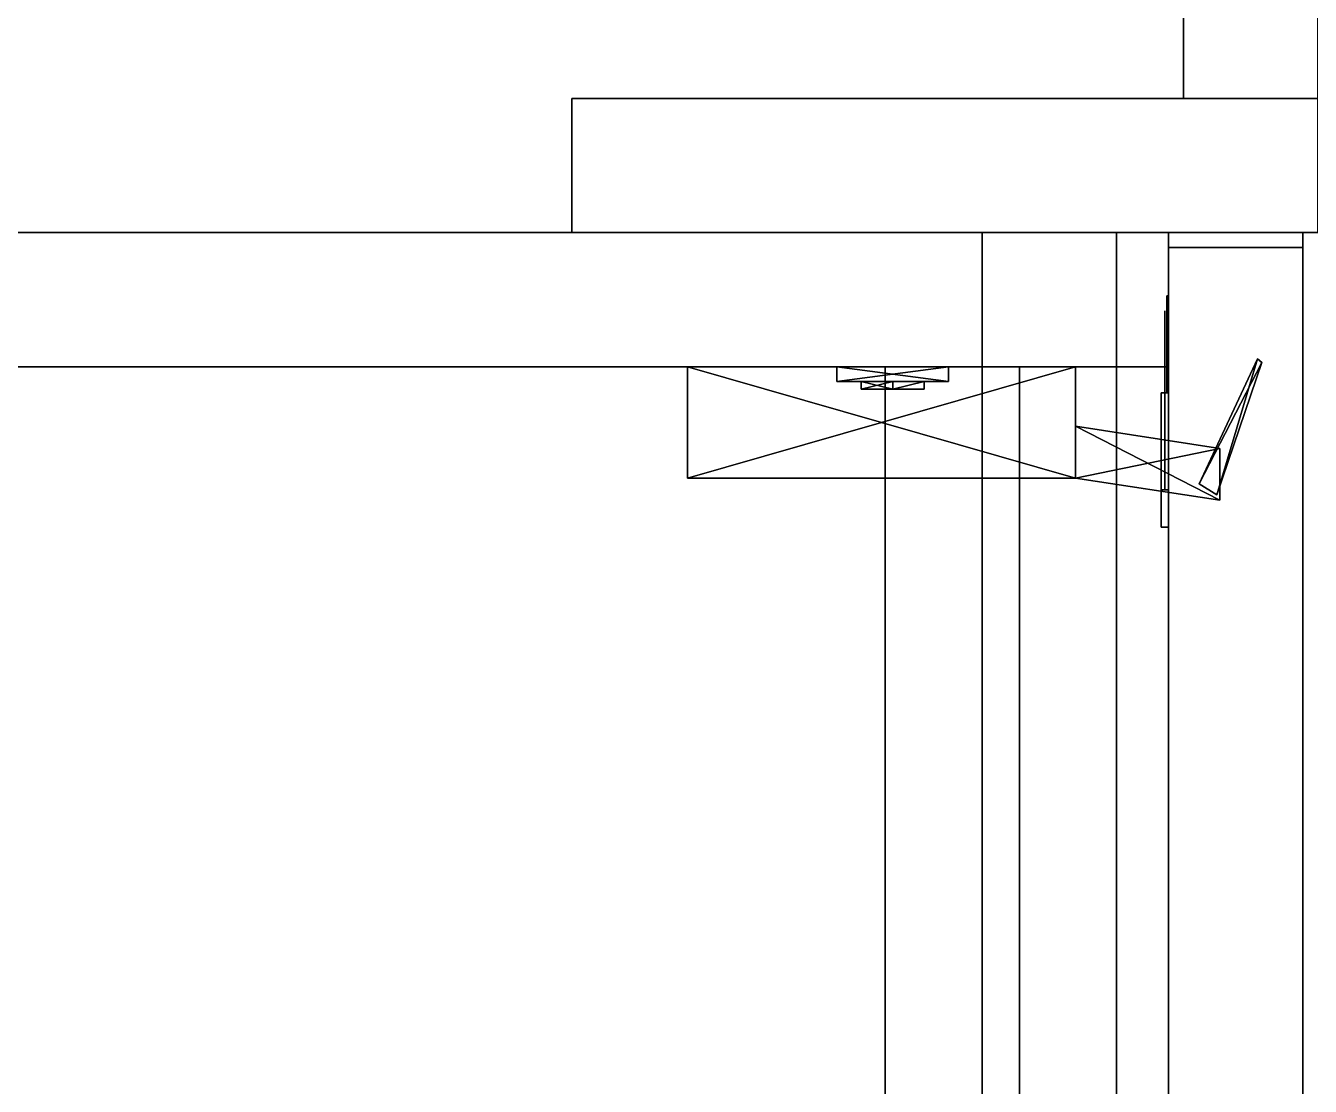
# Model space of a CAD drawing. Extents: x -100 to 4856, y -100 to 4830.
# Drawn here: x 416.8 to 589, y 4545.5 to 4687.8 of the extents above; entities that cross this region are included whole.
import ezdxf

# ---------------------------------------------------------------- set-up
doc = ezdxf.new("R2010")
doc.units = 0
for name, color, linetype in [('LAYER0', 7, 'CONTINUOUS'), ('LAYER10', 28, 'CONTINUOUS'), ('LAYER11', 253, 'CONTINUOUS'), ('LAYER12', 28, 'CONTINUOUS'), ('LAYER13', 253, 'CONTINUOUS'), ('LAYER14', 28, 'CONTINUOUS'), ('LAYER15', 253, 'CONTINUOUS'), ('LAYER16', 9, 'CONTINUOUS'), ('LAYER17', 28, 'CONTINUOUS'), ('LAYER18', 253, 'CONTINUOUS'), ('LAYER2', 9, 'CONTINUOUS'), ('LAYER3', 9, 'CONTINUOUS'), ('LAYER5', 7, 'CONTINUOUS'), ('LAYER6', 7, 'CONTINUOUS'), ('LAYER639', 9, 'CONTINUOUS'), ('LAYER7', 7, 'CONTINUOUS'), ('LAYER829', 9, 'CONTINUOUS'), ('LAYER9', 7, 'CONTINUOUS')]:
    doc.layers.add(name, color=color, linetype=linetype)

msp = doc.modelspace()

# ---------------------------------------------------------------- linework, layer by layer
at = {"layer": 'LAYER0', "invisible_edges": 1}
for points in [[(4856, 4830, -5), (-100, -100, -5), (-100, 4830, -5), (4856, 4830, -5)], [(-100, -100, -5), (4856, 4830, -5), (4856, -100, -5), (-100, -100, -5)], [(4856, -100), (-100, 4830), (-100, -100), (4856, -100)], [(-100, 4830), (4856, -100), (4856, 4830), (-100, 4830)]]:
    msp.add_3dface(points, dxfattribs=at)
at = {"layer": 'LAYER10'}
for points, invisible_edges in [([(569.75, 4650.51, 966.0251), (569.75, 4651.5, 971), (569.75, 4649.5, 971), (569.75, 4649.5, 965.5)], 10), ([(569.75, 4651.5, 971), (569.75, 4650.51, 975.9749), (569.75, 4649.5, 976.5), (569.75, 4649.5, 971)], 10), ([(569.5, 4649.5, 976.5), (569.5, 4649.5, 965.5), (569.5, 4642.5, 965.5), (569.5, 4642.709, 976.3167)], 4), ([(569.75, 4647.692, 961.8076), (569.75, 4650.51, 966.0251), (569.75, 4649.5, 965.5), (569.75, 4646, 965.5)], 10), ([(569.75, 4650.51, 975.9749), (569.75, 4647.692, 980.1924), (569.75, 4646, 976.5), (569.75, 4649.5, 976.5)], 10), ([(569.75, 4643.475, 958.9896), (569.75, 4647.692, 961.8076), (569.75, 4646, 965.5), (569.75, 4642.5, 965.5)], 10), ([(569.75, 4647.692, 980.1924), (569.75, 4643.475, 983.0104), (569.75, 4642.5, 976.5), (569.75, 4646, 976.5)], 10), ([(569.5, 4642.709, 976.3167), (569.5, 4642.5, 965.5), (569.5, 4638.5, 962), (569.5, 4638.5, 980)], 5), ([(569.75, 4638.5, 958), (569.75, 4643.475, 958.9896), (569.75, 4642.5, 965.5), (569.75, 4638.5, 962)], 2), ([(569.75, 4643.475, 983.0104), (569.75, 4638.5, 984), (569.75, 4638.5, 980), (569.75, 4642.5, 976.5)], 8), ([(569, 4620.5, 950), (569, 4625.5, 962), (569, 4638.5, 962), (569, 4638.5, 950)], 1), ([(569, 4620.5, 992), (569, 4625.5, 980), (569, 4638.5, 980), (569, 4638.5, 992)], 1), ([(569.5, 4638.5, 980), (569.5, 4638.5, 962), (569.5, 4625.5, 962), (569.5, 4625.5, 980)], 1), ([(569, 4620.5, 992), (569, 4620.5, 950), (569, 4625.5, 962), (569, 4625.5, 980)], 10)]:
    msp.add_3dface(points, dxfattribs=dict(at, invisible_edges=invisible_edges))
for points in [[(569, 4620.5, 950), (569, 4638.5, 950), (569, 4638.5, 950), (569, 4620.5, 950)], [(569, 4620.5, 992), (569, 4638.5, 992), (569, 4638.5, 992), (569, 4620.5, 992)], [(569, 4625.5, 962), (570, 4625.5, 962), (570, 4638.5, 962), (569, 4638.5, 962)], [(569, 4638.5, 962), (570, 4638.5, 962), (570, 4638.5, 950), (569, 4638.5, 950)], [(569, 4638.5, 950), (570, 4638.5, 950), (570, 4620.5, 950), (569, 4620.5, 950)], [(569, 4625.5, 980), (570, 4625.5, 980), (570, 4638.5, 980), (569, 4638.5, 980)], [(569, 4638.5, 980), (570, 4638.5, 980), (570, 4638.5, 992), (569, 4638.5, 992)], [(569, 4638.5, 992), (570, 4638.5, 992), (570, 4620.5, 992), (569, 4620.5, 992)], [(570, 4638.5, 962), (570, 4638.5, 950), (570, 4638.5, 962)], [(570, 4638.5, 980), (570, 4638.5, 992), (570, 4638.5, 980)], [(570, 4620.5, 950), (570, 4638.5, 950), (570, 4638.5, 992), (570, 4620.5, 992)], [(569, 4625.5, 962), (570, 4625.5, 962), (570, 4625.5, 980), (569, 4625.5, 980)], [(570, 4625.5, 962), (570, 4625.5, 980), (570, 4625.5, 962)], [(569, 4620.5, 992), (570, 4620.5, 992), (569, 4620.5, 992)], [(570, 4620.5, 950), (570, 4620.5, 992), (569, 4620.5, 992), (569, 4620.5, 950)]]:
    msp.add_3dface(points, dxfattribs=at)
at = {"layer": 'LAYER11'}
for points in [[(581.9226, 4643.082, 965.3477), (582.5, 4642.591, 965.3477), (574.0754, 4626.308, 965.3477), (581.9226, 4643.082, 965.3477)], [(574.0754, 4626.308, 976.652), (576.4556, 4624.818, 976.652), (581.9226, 4643.082, 976.652), (574.0754, 4626.308, 976.652)], [(574.0754, 4626.308, 965.3477), (582.5, 4642.591, 965.3477), (576.4556, 4624.818, 965.3477), (574.0754, 4626.308, 965.3477)], [(581.9226, 4643.082, 976.652), (576.4556, 4624.818, 976.652), (582.5, 4642.591, 976.652), (581.9226, 4643.082, 976.652)], [(582.5, 4642.591, 965.3477), (582.5, 4642.591, 976.652), (576.4556, 4624.818, 965.3477), (582.5, 4642.591, 965.3477)], [(576.4556, 4624.818, 965.3477), (582.5, 4642.591, 976.652), (576.4556, 4624.818, 976.652), (576.4556, 4624.818, 965.3477)], [(557.5, 4642, 964.2174), (557.5, 4627.079, 964.2174), (505.5, 4642, 964.2174), (557.5, 4642, 964.2174)], [(505.5, 4642, 964.2174), (557.5, 4627.079, 964.2174), (505.5, 4627.079, 964.2174), (505.5, 4642, 964.2174)], [(505.5, 4642, 964.2174), (505.5, 4627.079, 964.2174), (505.5, 4642, 977.7826), (505.5, 4642, 964.2174)], [(505.5, 4642, 977.7826), (505.5, 4627.079, 964.2174), (505.5, 4627.079, 977.7826), (505.5, 4642, 977.7826)], [(505.5, 4642, 977.7826), (505.5, 4627.079, 977.7826), (557.5, 4642, 977.7826), (505.5, 4642, 977.7826)], [(557.5, 4642, 977.7826), (505.5, 4627.079, 977.7826), (557.5, 4627.079, 977.7826), (557.5, 4642, 977.7826)], [(540.5, 4640.01, 997), (540.5, 4642, 997), (525.5, 4642, 997), (540.5, 4640.01, 997)], [(540.5, 4640.01, 997), (525.5, 4642, 997), (525.5, 4640.01, 997), (540.5, 4640.01, 997)], [(525.5, 4640.01, 997), (525.5, 4642, 997), (525.5, 4642, 945), (525.5, 4640.01, 997)], [(525.5, 4640.01, 997), (525.5, 4642, 945), (525.5, 4640.01, 945), (525.5, 4640.01, 997)], [(525.5, 4640.01, 945), (525.5, 4642, 945), (540.5, 4642, 945), (525.5, 4640.01, 945)], [(525.5, 4640.01, 945), (540.5, 4642, 945), (540.5, 4640.01, 945), (525.5, 4640.01, 945)], [(540.5, 4642, 945), (540.5, 4642, 997), (540.5, 4640.01, 997), (540.5, 4642, 945)], [(540.5, 4642, 945), (540.5, 4640.01, 997), (540.5, 4640.01, 945), (540.5, 4642, 945)], [(540.5, 4640.01, 945), (540.5, 4640.01, 997), (525.5, 4640.01, 997), (540.5, 4640.01, 945)], [(540.5, 4640.01, 945), (525.5, 4640.01, 997), (525.5, 4640.01, 945), (540.5, 4640.01, 945)], [(533, 4639.016, 984.291), (528.7574, 4639.016, 989.087), (533, 4640.01, 984.291), (533, 4639.016, 984.291)], [(533, 4640.01, 984.291), (528.7574, 4639.016, 989.087), (528.7574, 4640.01, 989.087), (533, 4640.01, 984.291)], [(528.7574, 4639.016, 989.087), (533, 4639.016, 993.883), (528.7574, 4640.01, 989.087), (528.7574, 4639.016, 989.087)], [(528.7574, 4640.01, 989.087), (533, 4639.016, 993.883), (533, 4640.01, 993.883), (528.7574, 4640.01, 989.087)], [(533, 4640.01, 993.883), (528.7574, 4640.01, 989.087), (533, 4640.01, 984.291), (533, 4640.01, 993.883)], [(533, 4639.016, 948.117), (528.7574, 4639.016, 952.913), (533, 4640.01, 948.117), (533, 4639.016, 948.117)], [(533, 4640.01, 948.117), (528.7574, 4639.016, 952.913), (528.7574, 4640.01, 952.913), (533, 4640.01, 948.117)], [(528.7574, 4639.016, 952.913), (533, 4639.016, 957.709), (528.7574, 4640.01, 952.913), (528.7574, 4639.016, 952.913)], [(528.7574, 4640.01, 952.913), (533, 4639.016, 957.709), (533, 4640.01, 957.709), (528.7574, 4640.01, 952.913)], [(533, 4640.01, 957.709), (528.7574, 4640.01, 952.913), (533, 4640.01, 948.117), (533, 4640.01, 957.709)], [(533, 4639.016, 993.883), (528.7574, 4639.016, 989.087), (537.2426, 4639.016, 989.087), (533, 4639.016, 993.883)], [(537.2426, 4639.016, 989.087), (528.7574, 4639.016, 989.087), (533, 4639.016, 984.291), (537.2426, 4639.016, 989.087)], [(533, 4639.016, 957.709), (528.7574, 4639.016, 952.913), (537.2426, 4639.016, 952.913), (533, 4639.016, 957.709)], [(537.2426, 4639.016, 952.913), (528.7574, 4639.016, 952.913), (533, 4639.016, 948.117), (537.2426, 4639.016, 952.913)], [(537.2426, 4639.016, 989.087), (533, 4639.016, 984.291), (537.2426, 4640.01, 989.087), (537.2426, 4639.016, 989.087)], [(537.2426, 4640.01, 989.087), (533, 4639.016, 984.291), (533, 4640.01, 984.291), (537.2426, 4640.01, 989.087)], [(533, 4640.01, 993.883), (533, 4640.01, 984.291), (537.2426, 4640.01, 989.087), (533, 4640.01, 993.883)], [(533, 4640.01, 993.883), (533, 4639.016, 993.883), (537.2426, 4640.01, 989.087), (533, 4640.01, 993.883)], [(537.2426, 4640.01, 989.087), (533, 4639.016, 993.883), (537.2426, 4639.016, 989.087), (537.2426, 4640.01, 989.087)], [(537.2426, 4639.016, 952.913), (533, 4639.016, 948.117), (537.2426, 4640.01, 952.913), (537.2426, 4639.016, 952.913)], [(537.2426, 4640.01, 952.913), (533, 4639.016, 948.117), (533, 4640.01, 948.117), (537.2426, 4640.01, 952.913)], [(533, 4640.01, 957.709), (533, 4640.01, 948.117), (537.2426, 4640.01, 952.913), (533, 4640.01, 957.709)], [(533, 4640.01, 957.709), (533, 4639.016, 957.709), (537.2426, 4640.01, 952.913), (533, 4640.01, 957.709)], [(537.2426, 4640.01, 952.913), (533, 4639.016, 957.709), (537.2426, 4639.016, 952.913), (537.2426, 4640.01, 952.913)], [(576.8654, 4631.058, 964.2174), (576.8654, 4624.094, 964.2174), (557.5, 4634.042, 964.2174), (576.8654, 4631.058, 964.2174)], [(557.5, 4634.042, 964.2174), (576.8654, 4624.094, 964.2174), (557.5, 4627.079, 964.2174), (557.5, 4634.042, 964.2174)], [(557.5, 4634.042, 977.7826), (557.5, 4627.079, 977.7826), (576.8654, 4631.058, 977.7826), (557.5, 4634.042, 977.7826)], [(576.8654, 4631.058, 977.7826), (557.5, 4627.079, 977.7826), (576.8654, 4624.094, 977.7826), (576.8654, 4631.058, 977.7826)], [(557.5, 4627.079, 964.2174), (557.5, 4627.079, 977.7826), (505.5, 4627.079, 964.2174), (557.5, 4627.079, 964.2174)], [(505.5, 4627.079, 964.2174), (557.5, 4627.079, 977.7826), (505.5, 4627.079, 977.7826), (505.5, 4627.079, 964.2174)], [(576.8654, 4624.094, 964.2174), (576.8654, 4624.094, 977.7826), (557.5, 4627.079, 964.2174), (576.8654, 4624.094, 964.2174)], [(557.5, 4627.079, 964.2174), (576.8654, 4624.094, 977.7826), (557.5, 4627.079, 977.7826), (557.5, 4627.079, 964.2174)]]:
    msp.add_3dface(points, dxfattribs=at)
at = {"layer": 'LAYER12'}
for points, invisible_edges in [([(569.75, 4650.51, 1454.692), (569.75, 4651.5, 1459.667), (569.75, 4649.5, 1459.667), (569.75, 4649.5, 1454.167)], 10), ([(569.75, 4651.5, 1459.667), (569.75, 4650.51, 1464.642), (569.75, 4649.5, 1465.167), (569.75, 4649.5, 1459.667)], 10), ([(569.5, 4649.5, 1465.167), (569.5, 4649.5, 1454.167), (569.5, 4642.5, 1454.167), (569.5, 4642.709, 1464.984)], 4), ([(569.75, 4647.692, 1450.475), (569.75, 4650.51, 1454.692), (569.75, 4649.5, 1454.167), (569.75, 4646, 1454.167)], 10), ([(569.75, 4650.51, 1464.642), (569.75, 4647.692, 1468.859), (569.75, 4646, 1465.167), (569.75, 4649.5, 1465.167)], 10), ([(569.75, 4643.475, 1447.657), (569.75, 4647.692, 1450.475), (569.75, 4646, 1454.167), (569.75, 4642.5, 1454.167)], 10), ([(569.75, 4647.692, 1468.859), (569.75, 4643.475, 1471.677), (569.75, 4642.5, 1465.167), (569.75, 4646, 1465.167)], 10), ([(569.5, 4642.709, 1464.984), (569.5, 4642.5, 1454.167), (569.5, 4638.5, 1450.667), (569.5, 4638.5, 1468.667)], 5), ([(569.75, 4638.5, 1446.667), (569.75, 4643.475, 1447.657), (569.75, 4642.5, 1454.167), (569.75, 4638.5, 1450.667)], 2), ([(569.75, 4643.475, 1471.677), (569.75, 4638.5, 1472.667), (569.75, 4638.5, 1468.667), (569.75, 4642.5, 1465.167)], 8), ([(569, 4620.5, 1438.667), (569, 4625.5, 1450.667), (569, 4638.5, 1450.667), (569, 4638.5, 1438.667)], 1), ([(569, 4620.5, 1480.667), (569, 4625.5, 1468.667), (569, 4638.5, 1468.667), (569, 4638.5, 1480.667)], 1), ([(569.5, 4638.5, 1468.667), (569.5, 4638.5, 1450.667), (569.5, 4625.5, 1450.667), (569.5, 4625.5, 1468.667)], 1), ([(569, 4620.5, 1480.667), (569, 4620.5, 1438.667), (569, 4625.5, 1450.667), (569, 4625.5, 1468.667)], 10)]:
    msp.add_3dface(points, dxfattribs=dict(at, invisible_edges=invisible_edges))
for points in [[(569, 4620.5, 1438.667), (569, 4638.5, 1438.667), (569, 4638.5, 1438.667), (569, 4620.5, 1438.667)], [(569, 4620.5, 1480.667), (569, 4638.5, 1480.667), (569, 4638.5, 1480.667), (569, 4620.5, 1480.667)], [(569, 4625.5, 1450.667), (570, 4625.5, 1450.667), (570, 4638.5, 1450.667), (569, 4638.5, 1450.667)], [(569, 4638.5, 1450.667), (570, 4638.5, 1450.667), (570, 4638.5, 1438.667), (569, 4638.5, 1438.667)], [(569, 4638.5, 1438.667), (570, 4638.5, 1438.667), (570, 4620.5, 1438.667), (569, 4620.5, 1438.667)], [(569, 4625.5, 1468.667), (570, 4625.5, 1468.667), (570, 4638.5, 1468.667), (569, 4638.5, 1468.667)], [(569, 4638.5, 1468.667), (570, 4638.5, 1468.667), (570, 4638.5, 1480.667), (569, 4638.5, 1480.667)], [(569, 4638.5, 1480.667), (570, 4638.5, 1480.667), (570, 4620.5, 1480.667), (569, 4620.5, 1480.667)], [(570, 4638.5, 1450.667), (570, 4638.5, 1438.667), (570, 4638.5, 1450.667)], [(570, 4638.5, 1468.667), (570, 4638.5, 1480.667), (570, 4638.5, 1468.667)], [(570, 4620.5, 1438.667), (570, 4638.5, 1438.667), (570, 4638.5, 1480.667), (570, 4620.5, 1480.667)], [(569, 4625.5, 1450.667), (570, 4625.5, 1450.667), (570, 4625.5, 1468.667), (569, 4625.5, 1468.667)], [(570, 4625.5, 1450.667), (570, 4625.5, 1468.667), (570, 4625.5, 1450.667)], [(569, 4620.5, 1480.667), (570, 4620.5, 1480.667), (569, 4620.5, 1480.667)], [(570, 4620.5, 1438.667), (570, 4620.5, 1480.667), (569, 4620.5, 1480.667), (569, 4620.5, 1438.667)]]:
    msp.add_3dface(points, dxfattribs=at)
at = {"layer": 'LAYER13'}
for points in [[(581.9226, 4643.082, 1454.015), (582.5, 4642.591, 1454.015), (574.0754, 4626.308, 1454.015), (581.9226, 4643.082, 1454.015)], [(574.0754, 4626.308, 1465.319), (576.4556, 4624.818, 1465.319), (581.9226, 4643.082, 1465.319), (574.0754, 4626.308, 1465.319)], [(574.0754, 4626.308, 1454.015), (582.5, 4642.591, 1454.015), (576.4556, 4624.818, 1454.015), (574.0754, 4626.308, 1454.015)], [(581.9226, 4643.082, 1465.319), (576.4556, 4624.818, 1465.319), (582.5, 4642.591, 1465.319), (581.9226, 4643.082, 1465.319)], [(582.5, 4642.591, 1454.015), (582.5, 4642.591, 1465.319), (576.4556, 4624.818, 1454.015), (582.5, 4642.591, 1454.015)], [(576.4556, 4624.818, 1454.015), (582.5, 4642.591, 1465.319), (576.4556, 4624.818, 1465.319), (576.4556, 4624.818, 1454.015)], [(557.5, 4642, 1452.884), (557.5, 4627.079, 1452.884), (505.5, 4642, 1452.884), (557.5, 4642, 1452.884)], [(505.5, 4642, 1452.884), (557.5, 4627.079, 1452.884), (505.5, 4627.079, 1452.884), (505.5, 4642, 1452.884)], [(505.5, 4642, 1452.884), (505.5, 4627.079, 1452.884), (505.5, 4642, 1466.45), (505.5, 4642, 1452.884)], [(505.5, 4642, 1466.45), (505.5, 4627.079, 1452.884), (505.5, 4627.079, 1466.45), (505.5, 4642, 1466.45)], [(505.5, 4642, 1466.45), (505.5, 4627.079, 1466.45), (557.5, 4642, 1466.45), (505.5, 4642, 1466.45)], [(557.5, 4642, 1466.45), (505.5, 4627.079, 1466.45), (557.5, 4627.079, 1466.45), (557.5, 4642, 1466.45)], [(540.5, 4640.01, 1485.667), (540.5, 4642, 1485.667), (525.5, 4642, 1485.667), (540.5, 4640.01, 1485.667)], [(540.5, 4640.01, 1485.667), (525.5, 4642, 1485.667), (525.5, 4640.01, 1485.667), (540.5, 4640.01, 1485.667)], [(525.5, 4640.01, 1485.667), (525.5, 4642, 1485.667), (525.5, 4642, 1433.667), (525.5, 4640.01, 1485.667)], [(525.5, 4640.01, 1485.667), (525.5, 4642, 1433.667), (525.5, 4640.01, 1433.667), (525.5, 4640.01, 1485.667)], [(525.5, 4640.01, 1433.667), (525.5, 4642, 1433.667), (540.5, 4642, 1433.667), (525.5, 4640.01, 1433.667)], [(525.5, 4640.01, 1433.667), (540.5, 4642, 1433.667), (540.5, 4640.01, 1433.667), (525.5, 4640.01, 1433.667)], [(540.5, 4642, 1433.667), (540.5, 4642, 1485.667), (540.5, 4640.01, 1485.667), (540.5, 4642, 1433.667)], [(540.5, 4642, 1433.667), (540.5, 4640.01, 1485.667), (540.5, 4640.01, 1433.667), (540.5, 4642, 1433.667)], [(540.5, 4640.01, 1433.667), (540.5, 4640.01, 1485.667), (525.5, 4640.01, 1485.667), (540.5, 4640.01, 1433.667)], [(540.5, 4640.01, 1433.667), (525.5, 4640.01, 1485.667), (525.5, 4640.01, 1433.667), (540.5, 4640.01, 1433.667)], [(533, 4639.016, 1472.958), (528.7574, 4639.016, 1477.754), (533, 4640.01, 1472.958), (533, 4639.016, 1472.958)], [(533, 4640.01, 1472.958), (528.7574, 4639.016, 1477.754), (528.7574, 4640.01, 1477.754), (533, 4640.01, 1472.958)], [(528.7574, 4639.016, 1477.754), (533, 4639.016, 1482.55), (528.7574, 4640.01, 1477.754), (528.7574, 4639.016, 1477.754)], [(528.7574, 4640.01, 1477.754), (533, 4639.016, 1482.55), (533, 4640.01, 1482.55), (528.7574, 4640.01, 1477.754)], [(533, 4640.01, 1482.55), (528.7574, 4640.01, 1477.754), (533, 4640.01, 1472.958), (533, 4640.01, 1482.55)], [(533, 4639.016, 1436.784), (528.7574, 4639.016, 1441.58), (533, 4640.01, 1436.784), (533, 4639.016, 1436.784)], [(533, 4640.01, 1436.784), (528.7574, 4639.016, 1441.58), (528.7574, 4640.01, 1441.58), (533, 4640.01, 1436.784)], [(528.7574, 4639.016, 1441.58), (533, 4639.016, 1446.376), (528.7574, 4640.01, 1441.58), (528.7574, 4639.016, 1441.58)], [(528.7574, 4640.01, 1441.58), (533, 4639.016, 1446.376), (533, 4640.01, 1446.376), (528.7574, 4640.01, 1441.58)], [(533, 4640.01, 1446.376), (528.7574, 4640.01, 1441.58), (533, 4640.01, 1436.784), (533, 4640.01, 1446.376)], [(533, 4639.016, 1482.55), (528.7574, 4639.016, 1477.754), (537.2426, 4639.016, 1477.754), (533, 4639.016, 1482.55)], [(537.2426, 4639.016, 1477.754), (528.7574, 4639.016, 1477.754), (533, 4639.016, 1472.958), (537.2426, 4639.016, 1477.754)], [(533, 4639.016, 1446.376), (528.7574, 4639.016, 1441.58), (537.2426, 4639.016, 1441.58), (533, 4639.016, 1446.376)], [(537.2426, 4639.016, 1441.58), (528.7574, 4639.016, 1441.58), (533, 4639.016, 1436.784), (537.2426, 4639.016, 1441.58)], [(537.2426, 4639.016, 1477.754), (533, 4639.016, 1472.958), (537.2426, 4640.01, 1477.754), (537.2426, 4639.016, 1477.754)], [(537.2426, 4640.01, 1477.754), (533, 4639.016, 1472.958), (533, 4640.01, 1472.958), (537.2426, 4640.01, 1477.754)], [(533, 4640.01, 1482.55), (533, 4640.01, 1472.958), (537.2426, 4640.01, 1477.754), (533, 4640.01, 1482.55)], [(533, 4640.01, 1482.55), (533, 4639.016, 1482.55), (537.2426, 4640.01, 1477.754), (533, 4640.01, 1482.55)], [(537.2426, 4640.01, 1477.754), (533, 4639.016, 1482.55), (537.2426, 4639.016, 1477.754), (537.2426, 4640.01, 1477.754)], [(537.2426, 4639.016, 1441.58), (533, 4639.016, 1436.784), (537.2426, 4640.01, 1441.58), (537.2426, 4639.016, 1441.58)], [(537.2426, 4640.01, 1441.58), (533, 4639.016, 1436.784), (533, 4640.01, 1436.784), (537.2426, 4640.01, 1441.58)], [(533, 4640.01, 1446.376), (533, 4640.01, 1436.784), (537.2426, 4640.01, 1441.58), (533, 4640.01, 1446.376)], [(533, 4640.01, 1446.376), (533, 4639.016, 1446.376), (537.2426, 4640.01, 1441.58), (533, 4640.01, 1446.376)], [(537.2426, 4640.01, 1441.58), (533, 4639.016, 1446.376), (537.2426, 4639.016, 1441.58), (537.2426, 4640.01, 1441.58)], [(576.8654, 4631.058, 1452.884), (576.8654, 4624.094, 1452.884), (557.5, 4634.042, 1452.884), (576.8654, 4631.058, 1452.884)], [(557.5, 4634.042, 1452.884), (576.8654, 4624.094, 1452.884), (557.5, 4627.079, 1452.884), (557.5, 4634.042, 1452.884)], [(557.5, 4634.042, 1466.45), (557.5, 4627.079, 1466.45), (576.8654, 4631.058, 1466.45), (557.5, 4634.042, 1466.45)], [(576.8654, 4631.058, 1466.45), (557.5, 4627.079, 1466.45), (576.8654, 4624.094, 1466.45), (576.8654, 4631.058, 1466.45)], [(557.5, 4627.079, 1452.884), (557.5, 4627.079, 1466.45), (505.5, 4627.079, 1452.884), (557.5, 4627.079, 1452.884)], [(505.5, 4627.079, 1452.884), (557.5, 4627.079, 1466.45), (505.5, 4627.079, 1466.45), (505.5, 4627.079, 1452.884)], [(576.8654, 4624.094, 1452.884), (576.8654, 4624.094, 1466.45), (557.5, 4627.079, 1452.884), (576.8654, 4624.094, 1452.884)], [(557.5, 4627.079, 1452.884), (576.8654, 4624.094, 1466.45), (557.5, 4627.079, 1466.45), (557.5, 4627.079, 1452.884)]]:
    msp.add_3dface(points, dxfattribs=at)
at = {"layer": 'LAYER14'}
for points, invisible_edges in [([(569.75, 4650.51, 1943.358), (569.75, 4651.5, 1948.333), (569.75, 4649.5, 1948.333), (569.75, 4649.5, 1942.833)], 10), ([(569.75, 4651.5, 1948.333), (569.75, 4650.51, 1953.308), (569.75, 4649.5, 1953.833), (569.75, 4649.5, 1948.333)], 10), ([(569.5, 4649.5, 1953.833), (569.5, 4649.5, 1942.833), (569.5, 4642.5, 1942.833), (569.5, 4642.709, 1953.65)], 4), ([(569.75, 4647.692, 1939.141), (569.75, 4650.51, 1943.358), (569.75, 4649.5, 1942.833), (569.75, 4646, 1942.833)], 10), ([(569.75, 4650.51, 1953.308), (569.75, 4647.692, 1957.525), (569.75, 4646, 1953.833), (569.75, 4649.5, 1953.833)], 10), ([(569.75, 4643.475, 1936.323), (569.75, 4647.692, 1939.141), (569.75, 4646, 1942.833), (569.75, 4642.5, 1942.833)], 10), ([(569.75, 4647.692, 1957.525), (569.75, 4643.475, 1960.343), (569.75, 4642.5, 1953.833), (569.75, 4646, 1953.833)], 10), ([(569.5, 4642.709, 1953.65), (569.5, 4642.5, 1942.833), (569.5, 4638.5, 1939.333), (569.5, 4638.5, 1957.333)], 5), ([(569.75, 4638.5, 1935.333), (569.75, 4643.475, 1936.323), (569.75, 4642.5, 1942.833), (569.75, 4638.5, 1939.333)], 2), ([(569.75, 4643.475, 1960.343), (569.75, 4638.5, 1961.333), (569.75, 4638.5, 1957.333), (569.75, 4642.5, 1953.833)], 8), ([(569, 4620.5, 1927.333), (569, 4625.5, 1939.333), (569, 4638.5, 1939.333), (569, 4638.5, 1927.333)], 1), ([(569, 4620.5, 1969.333), (569, 4625.5, 1957.333), (569, 4638.5, 1957.333), (569, 4638.5, 1969.333)], 1), ([(569.5, 4638.5, 1957.333), (569.5, 4638.5, 1939.333), (569.5, 4625.5, 1939.333), (569.5, 4625.5, 1957.333)], 1), ([(569, 4620.5, 1969.333), (569, 4620.5, 1927.333), (569, 4625.5, 1939.333), (569, 4625.5, 1957.333)], 10)]:
    msp.add_3dface(points, dxfattribs=dict(at, invisible_edges=invisible_edges))
for points in [[(569, 4620.5, 1927.333), (569, 4638.5, 1927.333), (569, 4638.5, 1927.333), (569, 4620.5, 1927.333)], [(569, 4620.5, 1969.333), (569, 4638.5, 1969.333), (569, 4638.5, 1969.333), (569, 4620.5, 1969.333)], [(569, 4625.5, 1939.333), (570, 4625.5, 1939.333), (570, 4638.5, 1939.333), (569, 4638.5, 1939.333)], [(569, 4638.5, 1939.333), (570, 4638.5, 1939.333), (570, 4638.5, 1927.333), (569, 4638.5, 1927.333)], [(569, 4638.5, 1927.333), (570, 4638.5, 1927.333), (570, 4620.5, 1927.333), (569, 4620.5, 1927.333)], [(569, 4625.5, 1957.333), (570, 4625.5, 1957.333), (570, 4638.5, 1957.333), (569, 4638.5, 1957.333)], [(569, 4638.5, 1957.333), (570, 4638.5, 1957.333), (570, 4638.5, 1969.333), (569, 4638.5, 1969.333)], [(569, 4638.5, 1969.333), (570, 4638.5, 1969.333), (570, 4620.5, 1969.333), (569, 4620.5, 1969.333)], [(570, 4638.5, 1939.333), (570, 4638.5, 1927.333), (570, 4638.5, 1939.333)], [(570, 4638.5, 1957.333), (570, 4638.5, 1969.333), (570, 4638.5, 1957.333)], [(570, 4620.5, 1927.333), (570, 4638.5, 1927.333), (570, 4638.5, 1969.333), (570, 4620.5, 1969.333)], [(569, 4625.5, 1939.333), (570, 4625.5, 1939.333), (570, 4625.5, 1957.333), (569, 4625.5, 1957.333)], [(570, 4625.5, 1939.333), (570, 4625.5, 1957.333), (570, 4625.5, 1939.333)], [(569, 4620.5, 1969.333), (570, 4620.5, 1969.333), (569, 4620.5, 1969.333)], [(570, 4620.5, 1927.333), (570, 4620.5, 1969.333), (569, 4620.5, 1969.333), (569, 4620.5, 1927.333)]]:
    msp.add_3dface(points, dxfattribs=at)
at = {"layer": 'LAYER15'}
for points in [[(581.9226, 4643.082, 1942.681), (582.5, 4642.591, 1942.681), (574.0754, 4626.308, 1942.681), (581.9226, 4643.082, 1942.681)], [(574.0754, 4626.308, 1953.985), (576.4556, 4624.818, 1953.985), (581.9226, 4643.082, 1953.985), (574.0754, 4626.308, 1953.985)], [(574.0754, 4626.308, 1942.681), (582.5, 4642.591, 1942.681), (576.4556, 4624.818, 1942.681), (574.0754, 4626.308, 1942.681)], [(581.9226, 4643.082, 1953.985), (576.4556, 4624.818, 1953.985), (582.5, 4642.591, 1953.985), (581.9226, 4643.082, 1953.985)], [(582.5, 4642.591, 1942.681), (582.5, 4642.591, 1953.985), (576.4556, 4624.818, 1942.681), (582.5, 4642.591, 1942.681)], [(576.4556, 4624.818, 1942.681), (582.5, 4642.591, 1953.985), (576.4556, 4624.818, 1953.985), (576.4556, 4624.818, 1942.681)], [(557.5, 4642, 1941.55), (557.5, 4627.079, 1941.55), (505.5, 4642, 1941.55), (557.5, 4642, 1941.55)], [(505.5, 4642, 1941.55), (557.5, 4627.079, 1941.55), (505.5, 4627.079, 1941.55), (505.5, 4642, 1941.55)], [(505.5, 4642, 1941.55), (505.5, 4627.079, 1941.55), (505.5, 4642, 1955.116), (505.5, 4642, 1941.55)], [(505.5, 4642, 1955.116), (505.5, 4627.079, 1941.55), (505.5, 4627.079, 1955.116), (505.5, 4642, 1955.116)], [(505.5, 4642, 1955.116), (505.5, 4627.079, 1955.116), (557.5, 4642, 1955.116), (505.5, 4642, 1955.116)], [(557.5, 4642, 1955.116), (505.5, 4627.079, 1955.116), (557.5, 4627.079, 1955.116), (557.5, 4642, 1955.116)], [(540.5, 4640.01, 1974.333), (540.5, 4642, 1974.333), (525.5, 4642, 1974.333), (540.5, 4640.01, 1974.333)], [(540.5, 4640.01, 1974.333), (525.5, 4642, 1974.333), (525.5, 4640.01, 1974.333), (540.5, 4640.01, 1974.333)], [(525.5, 4640.01, 1974.333), (525.5, 4642, 1974.333), (525.5, 4642, 1922.333), (525.5, 4640.01, 1974.333)], [(525.5, 4640.01, 1974.333), (525.5, 4642, 1922.333), (525.5, 4640.01, 1922.333), (525.5, 4640.01, 1974.333)], [(525.5, 4640.01, 1922.333), (525.5, 4642, 1922.333), (540.5, 4642, 1922.333), (525.5, 4640.01, 1922.333)], [(525.5, 4640.01, 1922.333), (540.5, 4642, 1922.333), (540.5, 4640.01, 1922.333), (525.5, 4640.01, 1922.333)], [(540.5, 4642, 1922.333), (540.5, 4642, 1974.333), (540.5, 4640.01, 1974.333), (540.5, 4642, 1922.333)], [(540.5, 4642, 1922.333), (540.5, 4640.01, 1974.333), (540.5, 4640.01, 1922.333), (540.5, 4642, 1922.333)], [(540.5, 4640.01, 1922.333), (540.5, 4640.01, 1974.333), (525.5, 4640.01, 1974.333), (540.5, 4640.01, 1922.333)], [(540.5, 4640.01, 1922.333), (525.5, 4640.01, 1974.333), (525.5, 4640.01, 1922.333), (540.5, 4640.01, 1922.333)], [(533, 4639.016, 1961.624), (528.7574, 4639.016, 1966.42), (533, 4640.01, 1961.624), (533, 4639.016, 1961.624)], [(533, 4640.01, 1961.624), (528.7574, 4639.016, 1966.42), (528.7574, 4640.01, 1966.42), (533, 4640.01, 1961.624)], [(528.7574, 4639.016, 1966.42), (533, 4639.016, 1971.216), (528.7574, 4640.01, 1966.42), (528.7574, 4639.016, 1966.42)], [(528.7574, 4640.01, 1966.42), (533, 4639.016, 1971.216), (533, 4640.01, 1971.216), (528.7574, 4640.01, 1966.42)], [(533, 4640.01, 1971.216), (528.7574, 4640.01, 1966.42), (533, 4640.01, 1961.624), (533, 4640.01, 1971.216)], [(533, 4639.016, 1925.45), (528.7574, 4639.016, 1930.246), (533, 4640.01, 1925.45), (533, 4639.016, 1925.45)], [(533, 4640.01, 1925.45), (528.7574, 4639.016, 1930.246), (528.7574, 4640.01, 1930.246), (533, 4640.01, 1925.45)], [(528.7574, 4639.016, 1930.246), (533, 4639.016, 1935.042), (528.7574, 4640.01, 1930.246), (528.7574, 4639.016, 1930.246)], [(528.7574, 4640.01, 1930.246), (533, 4639.016, 1935.042), (533, 4640.01, 1935.042), (528.7574, 4640.01, 1930.246)], [(533, 4640.01, 1935.042), (528.7574, 4640.01, 1930.246), (533, 4640.01, 1925.45), (533, 4640.01, 1935.042)], [(533, 4639.016, 1971.216), (528.7574, 4639.016, 1966.42), (537.2426, 4639.016, 1966.42), (533, 4639.016, 1971.216)], [(537.2426, 4639.016, 1966.42), (528.7574, 4639.016, 1966.42), (533, 4639.016, 1961.624), (537.2426, 4639.016, 1966.42)], [(533, 4639.016, 1935.042), (528.7574, 4639.016, 1930.246), (537.2426, 4639.016, 1930.246), (533, 4639.016, 1935.042)], [(537.2426, 4639.016, 1930.246), (528.7574, 4639.016, 1930.246), (533, 4639.016, 1925.45), (537.2426, 4639.016, 1930.246)], [(537.2426, 4639.016, 1966.42), (533, 4639.016, 1961.624), (537.2426, 4640.01, 1966.42), (537.2426, 4639.016, 1966.42)], [(537.2426, 4640.01, 1966.42), (533, 4639.016, 1961.624), (533, 4640.01, 1961.624), (537.2426, 4640.01, 1966.42)], [(533, 4640.01, 1971.216), (533, 4640.01, 1961.624), (537.2426, 4640.01, 1966.42), (533, 4640.01, 1971.216)], [(533, 4640.01, 1971.216), (533, 4639.016, 1971.216), (537.2426, 4640.01, 1966.42), (533, 4640.01, 1971.216)], [(537.2426, 4640.01, 1966.42), (533, 4639.016, 1971.216), (537.2426, 4639.016, 1966.42), (537.2426, 4640.01, 1966.42)], [(537.2426, 4639.016, 1930.246), (533, 4639.016, 1925.45), (537.2426, 4640.01, 1930.246), (537.2426, 4639.016, 1930.246)], [(537.2426, 4640.01, 1930.246), (533, 4639.016, 1925.45), (533, 4640.01, 1925.45), (537.2426, 4640.01, 1930.246)], [(533, 4640.01, 1935.042), (533, 4640.01, 1925.45), (537.2426, 4640.01, 1930.246), (533, 4640.01, 1935.042)], [(533, 4640.01, 1935.042), (533, 4639.016, 1935.042), (537.2426, 4640.01, 1930.246), (533, 4640.01, 1935.042)], [(537.2426, 4640.01, 1930.246), (533, 4639.016, 1935.042), (537.2426, 4639.016, 1930.246), (537.2426, 4640.01, 1930.246)], [(576.8654, 4631.058, 1941.55), (576.8654, 4624.094, 1941.55), (557.5, 4634.042, 1941.55), (576.8654, 4631.058, 1941.55)], [(557.5, 4634.042, 1941.55), (576.8654, 4624.094, 1941.55), (557.5, 4627.079, 1941.55), (557.5, 4634.042, 1941.55)], [(557.5, 4634.042, 1955.116), (557.5, 4627.079, 1955.116), (576.8654, 4631.058, 1955.116), (557.5, 4634.042, 1955.116)], [(576.8654, 4631.058, 1955.116), (557.5, 4627.079, 1955.116), (576.8654, 4624.094, 1955.116), (576.8654, 4631.058, 1955.116)], [(557.5, 4627.079, 1941.55), (557.5, 4627.079, 1955.116), (505.5, 4627.079, 1941.55), (557.5, 4627.079, 1941.55)], [(505.5, 4627.079, 1941.55), (557.5, 4627.079, 1955.116), (505.5, 4627.079, 1955.116), (505.5, 4627.079, 1941.55)], [(576.8654, 4624.094, 1941.55), (576.8654, 4624.094, 1955.116), (557.5, 4627.079, 1941.55), (576.8654, 4624.094, 1941.55)], [(557.5, 4627.079, 1941.55), (576.8654, 4624.094, 1955.116), (557.5, 4627.079, 1955.116), (557.5, 4627.079, 1941.55)]]:
    msp.add_3dface(points, dxfattribs=at)
at = {"layer": 'LAYER16', "invisible_edges": 1}
for points in [[(570, 4262, 2537), (570, 4658, 871), (570, 4262, 871), (570, 4262, 2537)], [(570, 4658, 871), (570, 4262, 2537), (570, 4658, 2537), (570, 4658, 871)], [(588, 4262, 871), (570, 4658, 871), (588, 4658, 871), (588, 4262, 871)], [(570, 4658, 871), (588, 4262, 871), (570, 4262, 871), (570, 4658, 871)], [(588, 4658, 2537), (570, 4658, 871), (570, 4658, 2537), (588, 4658, 2537)], [(570, 4658, 871), (588, 4658, 2537), (588, 4658, 871), (570, 4658, 871)], [(570, 4262, 2537), (588, 4658, 2537), (570, 4658, 2537), (570, 4262, 2537)], [(588, 4658, 2537), (570, 4262, 2537), (588, 4262, 2537), (588, 4658, 2537)], [(588, 4658, 2537), (588, 4262, 871), (588, 4658, 871), (588, 4658, 2537)], [(588, 4262, 871), (588, 4658, 2537), (588, 4262, 2537), (588, 4262, 871)]]:
    msp.add_3dface(points, dxfattribs=at)
at = {"layer": 'LAYER17'}
for points, invisible_edges in [([(569.75, 4650.51, 2432.025), (569.75, 4651.5, 2437), (569.75, 4649.5, 2437), (569.75, 4649.5, 2431.5)], 10), ([(569.75, 4651.5, 2437), (569.75, 4650.51, 2441.975), (569.75, 4649.5, 2442.5), (569.75, 4649.5, 2437)], 10), ([(569.5, 4649.5, 2442.5), (569.5, 4649.5, 2431.5), (569.5, 4642.5, 2431.5), (569.5, 4642.709, 2442.317)], 4), ([(569.75, 4647.692, 2427.808), (569.75, 4650.51, 2432.025), (569.75, 4649.5, 2431.5), (569.75, 4646, 2431.5)], 10), ([(569.75, 4650.51, 2441.975), (569.75, 4647.692, 2446.192), (569.75, 4646, 2442.5), (569.75, 4649.5, 2442.5)], 10), ([(569.75, 4643.475, 2424.99), (569.75, 4647.692, 2427.808), (569.75, 4646, 2431.5), (569.75, 4642.5, 2431.5)], 10), ([(569.75, 4647.692, 2446.192), (569.75, 4643.475, 2449.01), (569.75, 4642.5, 2442.5), (569.75, 4646, 2442.5)], 10), ([(569.5, 4642.709, 2442.317), (569.5, 4642.5, 2431.5), (569.5, 4638.5, 2428), (569.5, 4638.5, 2446)], 5), ([(569.75, 4638.5, 2424), (569.75, 4643.475, 2424.99), (569.75, 4642.5, 2431.5), (569.75, 4638.5, 2428)], 2), ([(569.75, 4643.475, 2449.01), (569.75, 4638.5, 2450), (569.75, 4638.5, 2446), (569.75, 4642.5, 2442.5)], 8), ([(569, 4620.5, 2416), (569, 4625.5, 2428), (569, 4638.5, 2428), (569, 4638.5, 2416)], 1), ([(569, 4620.5, 2458), (569, 4625.5, 2446), (569, 4638.5, 2446), (569, 4638.5, 2458)], 1), ([(569.5, 4638.5, 2446), (569.5, 4638.5, 2428), (569.5, 4625.5, 2428), (569.5, 4625.5, 2446)], 1), ([(569, 4620.5, 2458), (569, 4620.5, 2416), (569, 4625.5, 2428), (569, 4625.5, 2446)], 10)]:
    msp.add_3dface(points, dxfattribs=dict(at, invisible_edges=invisible_edges))
for points in [[(569, 4620.5, 2416), (569, 4638.5, 2416), (569, 4638.5, 2416), (569, 4620.5, 2416)], [(569, 4620.5, 2458), (569, 4638.5, 2458), (569, 4638.5, 2458), (569, 4620.5, 2458)], [(569, 4625.5, 2428), (570, 4625.5, 2428), (570, 4638.5, 2428), (569, 4638.5, 2428)], [(569, 4638.5, 2428), (570, 4638.5, 2428), (570, 4638.5, 2416), (569, 4638.5, 2416)], [(569, 4638.5, 2416), (570, 4638.5, 2416), (570, 4620.5, 2416), (569, 4620.5, 2416)], [(569, 4625.5, 2446), (570, 4625.5, 2446), (570, 4638.5, 2446), (569, 4638.5, 2446)], [(569, 4638.5, 2446), (570, 4638.5, 2446), (570, 4638.5, 2458), (569, 4638.5, 2458)], [(569, 4638.5, 2458), (570, 4638.5, 2458), (570, 4620.5, 2458), (569, 4620.5, 2458)], [(570, 4638.5, 2428), (570, 4638.5, 2416), (570, 4638.5, 2428)], [(570, 4638.5, 2446), (570, 4638.5, 2458), (570, 4638.5, 2446)], [(570, 4620.5, 2416), (570, 4638.5, 2416), (570, 4638.5, 2458), (570, 4620.5, 2458)], [(569, 4625.5, 2428), (570, 4625.5, 2428), (570, 4625.5, 2446), (569, 4625.5, 2446)], [(570, 4625.5, 2428), (570, 4625.5, 2446), (570, 4625.5, 2428)], [(569, 4620.5, 2458), (570, 4620.5, 2458), (569, 4620.5, 2458)], [(570, 4620.5, 2416), (570, 4620.5, 2458), (569, 4620.5, 2458), (569, 4620.5, 2416)]]:
    msp.add_3dface(points, dxfattribs=at)
at = {"layer": 'LAYER18'}
for points in [[(581.9226, 4643.082, 2431.348), (582.5, 4642.591, 2431.348), (574.0754, 4626.308, 2431.348), (581.9226, 4643.082, 2431.348)], [(574.0754, 4626.308, 2442.652), (576.4556, 4624.818, 2442.652), (581.9226, 4643.082, 2442.652), (574.0754, 4626.308, 2442.652)], [(574.0754, 4626.308, 2431.348), (582.5, 4642.591, 2431.348), (576.4556, 4624.818, 2431.348), (574.0754, 4626.308, 2431.348)], [(581.9226, 4643.082, 2442.652), (576.4556, 4624.818, 2442.652), (582.5, 4642.591, 2442.652), (581.9226, 4643.082, 2442.652)], [(582.5, 4642.591, 2431.348), (582.5, 4642.591, 2442.652), (576.4556, 4624.818, 2431.348), (582.5, 4642.591, 2431.348)], [(576.4556, 4624.818, 2431.348), (582.5, 4642.591, 2442.652), (576.4556, 4624.818, 2442.652), (576.4556, 4624.818, 2431.348)], [(557.5, 4642, 2430.217), (557.5, 4627.079, 2430.217), (505.5, 4642, 2430.217), (557.5, 4642, 2430.217)], [(505.5, 4642, 2430.217), (557.5, 4627.079, 2430.217), (505.5, 4627.079, 2430.217), (505.5, 4642, 2430.217)], [(505.5, 4642, 2430.217), (505.5, 4627.079, 2430.217), (505.5, 4642, 2443.783), (505.5, 4642, 2430.217)], [(505.5, 4642, 2443.783), (505.5, 4627.079, 2430.217), (505.5, 4627.079, 2443.783), (505.5, 4642, 2443.783)], [(505.5, 4642, 2443.783), (505.5, 4627.079, 2443.783), (557.5, 4642, 2443.783), (505.5, 4642, 2443.783)], [(557.5, 4642, 2443.783), (505.5, 4627.079, 2443.783), (557.5, 4627.079, 2443.783), (557.5, 4642, 2443.783)], [(540.5, 4640.01, 2463), (540.5, 4642, 2463), (525.5, 4642, 2463), (540.5, 4640.01, 2463)], [(540.5, 4640.01, 2463), (525.5, 4642, 2463), (525.5, 4640.01, 2463), (540.5, 4640.01, 2463)], [(525.5, 4640.01, 2463), (525.5, 4642, 2463), (525.5, 4642, 2411), (525.5, 4640.01, 2463)], [(525.5, 4640.01, 2463), (525.5, 4642, 2411), (525.5, 4640.01, 2411), (525.5, 4640.01, 2463)], [(525.5, 4640.01, 2411), (525.5, 4642, 2411), (540.5, 4642, 2411), (525.5, 4640.01, 2411)], [(525.5, 4640.01, 2411), (540.5, 4642, 2411), (540.5, 4640.01, 2411), (525.5, 4640.01, 2411)], [(540.5, 4642, 2411), (540.5, 4642, 2463), (540.5, 4640.01, 2463), (540.5, 4642, 2411)], [(540.5, 4642, 2411), (540.5, 4640.01, 2463), (540.5, 4640.01, 2411), (540.5, 4642, 2411)], [(540.5, 4640.01, 2411), (540.5, 4640.01, 2463), (525.5, 4640.01, 2463), (540.5, 4640.01, 2411)], [(540.5, 4640.01, 2411), (525.5, 4640.01, 2463), (525.5, 4640.01, 2411), (540.5, 4640.01, 2411)], [(533, 4639.016, 2450.291), (528.7574, 4639.016, 2455.087), (533, 4640.01, 2450.291), (533, 4639.016, 2450.291)], [(533, 4640.01, 2450.291), (528.7574, 4639.016, 2455.087), (528.7574, 4640.01, 2455.087), (533, 4640.01, 2450.291)], [(528.7574, 4639.016, 2455.087), (533, 4639.016, 2459.883), (528.7574, 4640.01, 2455.087), (528.7574, 4639.016, 2455.087)], [(528.7574, 4640.01, 2455.087), (533, 4639.016, 2459.883), (533, 4640.01, 2459.883), (528.7574, 4640.01, 2455.087)], [(533, 4640.01, 2459.883), (528.7574, 4640.01, 2455.087), (533, 4640.01, 2450.291), (533, 4640.01, 2459.883)], [(533, 4639.016, 2414.117), (528.7574, 4639.016, 2418.913), (533, 4640.01, 2414.117), (533, 4639.016, 2414.117)], [(533, 4640.01, 2414.117), (528.7574, 4639.016, 2418.913), (528.7574, 4640.01, 2418.913), (533, 4640.01, 2414.117)], [(528.7574, 4639.016, 2418.913), (533, 4639.016, 2423.709), (528.7574, 4640.01, 2418.913), (528.7574, 4639.016, 2418.913)], [(528.7574, 4640.01, 2418.913), (533, 4639.016, 2423.709), (533, 4640.01, 2423.709), (528.7574, 4640.01, 2418.913)], [(533, 4640.01, 2423.709), (528.7574, 4640.01, 2418.913), (533, 4640.01, 2414.117), (533, 4640.01, 2423.709)], [(533, 4639.016, 2459.883), (528.7574, 4639.016, 2455.087), (537.2426, 4639.016, 2455.087), (533, 4639.016, 2459.883)], [(537.2426, 4639.016, 2455.087), (528.7574, 4639.016, 2455.087), (533, 4639.016, 2450.291), (537.2426, 4639.016, 2455.087)], [(533, 4639.016, 2423.709), (528.7574, 4639.016, 2418.913), (537.2426, 4639.016, 2418.913), (533, 4639.016, 2423.709)], [(537.2426, 4639.016, 2418.913), (528.7574, 4639.016, 2418.913), (533, 4639.016, 2414.117), (537.2426, 4639.016, 2418.913)], [(537.2426, 4639.016, 2455.087), (533, 4639.016, 2450.291), (537.2426, 4640.01, 2455.087), (537.2426, 4639.016, 2455.087)], [(537.2426, 4640.01, 2455.087), (533, 4639.016, 2450.291), (533, 4640.01, 2450.291), (537.2426, 4640.01, 2455.087)], [(533, 4640.01, 2459.883), (533, 4640.01, 2450.291), (537.2426, 4640.01, 2455.087), (533, 4640.01, 2459.883)], [(533, 4640.01, 2459.883), (533, 4639.016, 2459.883), (537.2426, 4640.01, 2455.087), (533, 4640.01, 2459.883)], [(537.2426, 4640.01, 2455.087), (533, 4639.016, 2459.883), (537.2426, 4639.016, 2455.087), (537.2426, 4640.01, 2455.087)], [(537.2426, 4639.016, 2418.913), (533, 4639.016, 2414.117), (537.2426, 4640.01, 2418.913), (537.2426, 4639.016, 2418.913)], [(537.2426, 4640.01, 2418.913), (533, 4639.016, 2414.117), (533, 4640.01, 2414.117), (537.2426, 4640.01, 2418.913)], [(533, 4640.01, 2423.709), (533, 4640.01, 2414.117), (537.2426, 4640.01, 2418.913), (533, 4640.01, 2423.709)], [(533, 4640.01, 2423.709), (533, 4639.016, 2423.709), (537.2426, 4640.01, 2418.913), (533, 4640.01, 2423.709)], [(537.2426, 4640.01, 2418.913), (533, 4639.016, 2423.709), (537.2426, 4639.016, 2418.913), (537.2426, 4640.01, 2418.913)], [(576.8654, 4631.058, 2430.217), (576.8654, 4624.094, 2430.217), (557.5, 4634.042, 2430.217), (576.8654, 4631.058, 2430.217)], [(557.5, 4634.042, 2430.217), (576.8654, 4624.094, 2430.217), (557.5, 4627.079, 2430.217), (557.5, 4634.042, 2430.217)], [(557.5, 4634.042, 2443.783), (557.5, 4627.079, 2443.783), (576.8654, 4631.058, 2443.783), (557.5, 4634.042, 2443.783)], [(576.8654, 4631.058, 2443.783), (557.5, 4627.079, 2443.783), (576.8654, 4624.094, 2443.783), (576.8654, 4631.058, 2443.783)], [(557.5, 4627.079, 2430.217), (557.5, 4627.079, 2443.783), (505.5, 4627.079, 2430.217), (557.5, 4627.079, 2430.217)], [(505.5, 4627.079, 2430.217), (557.5, 4627.079, 2443.783), (505.5, 4627.079, 2443.783), (505.5, 4627.079, 2430.217)], [(576.8654, 4624.094, 2430.217), (576.8654, 4624.094, 2443.783), (557.5, 4627.079, 2430.217), (576.8654, 4624.094, 2430.217)], [(557.5, 4627.079, 2430.217), (576.8654, 4624.094, 2443.783), (557.5, 4627.079, 2443.783), (557.5, 4627.079, 2430.217)]]:
    msp.add_3dface(points, dxfattribs=at)
at = {"layer": 'LAYER2', "invisible_edges": 1}
for points in [[(490, 4678, 2645), (590, 4660, 2645), (590, 4678, 2645), (490, 4678, 2645)], [(590, 4660, 2645), (490, 4678, 2645), (490, 4660, 2645), (590, 4660, 2645)], [(490, 4660), (590, 4678), (590, 4660), (490, 4660)], [(590, 4678), (490, 4660), (490, 4678), (590, 4678)], [(490, 4678, 2645), (490, 4660), (490, 4660, 2645), (490, 4678, 2645)], [(490, 4660), (490, 4678, 2645), (490, 4678), (490, 4660)], [(590, 4678), (490, 4678, 2645), (590, 4678, 2645), (590, 4678)], [(490, 4678, 2645), (590, 4678), (490, 4678), (490, 4678, 2645)], [(490, 4660), (590, 4660, 2645), (490, 4660, 2645), (490, 4660)], [(590, 4660, 2645), (490, 4660), (590, 4660), (590, 4660, 2645)]]:
    msp.add_3dface(points, dxfattribs=at)
at = {"layer": 'LAYER3', "invisible_edges": 1}
for points in [[(572, 4778), (572, 4678, 2645), (572, 4778, 2645), (572, 4778)], [(572, 4678, 2645), (572, 4778), (572, 4678), (572, 4678, 2645)], [(590, 4778, 2645), (572, 4678, 2645), (590, 4678, 2645), (590, 4778, 2645)], [(572, 4678, 2645), (590, 4778, 2645), (572, 4778, 2645), (572, 4678, 2645)], [(572, 4778), (590, 4678), (572, 4678), (572, 4778)], [(590, 4678), (572, 4778), (590, 4778), (590, 4678)], [(590, 4678), (572, 4678, 2645), (572, 4678), (590, 4678)], [(572, 4678, 2645), (590, 4678), (590, 4678, 2645), (572, 4678, 2645)]]:
    msp.add_3dface(points, dxfattribs=at)
at = {"layer": 'LAYER5', "invisible_edges": 1}
for points in [[(20, 4642), (570, 4660), (570, 4642), (20, 4642)], [(570, 4660), (20, 4642), (20, 4660), (570, 4660)], [(20, 4660, 2540), (570, 4642, 2540), (570, 4660, 2540), (20, 4660, 2540)], [(570, 4642, 2540), (20, 4660, 2540), (20, 4642, 2540), (570, 4642, 2540)], [(570, 4660), (20, 4660, 2540), (570, 4660, 2540), (570, 4660)], [(20, 4660, 2540), (570, 4660), (20, 4660), (20, 4660, 2540)], [(570, 4660), (570, 4642, 2540), (570, 4642), (570, 4660)], [(570, 4642, 2540), (570, 4660), (570, 4660, 2540), (570, 4642, 2540)], [(20, 4642), (570, 4642, 2540), (20, 4642, 2540), (20, 4642)], [(570, 4642, 2540), (20, 4642), (570, 4642), (570, 4642, 2540)]]:
    msp.add_3dface(points, dxfattribs=at)
at = {"layer": 'LAYER6', "invisible_edges": 1}
for points in [[(20, 4642, 80), (570, 4278, 80), (20, 4278, 80), (20, 4642, 80)], [(570, 4278, 80), (20, 4642, 80), (570, 4642, 80), (570, 4278, 80)], [(20, 4642, 80), (570, 4642, 98), (570, 4642, 80), (20, 4642, 80)], [(570, 4642, 98), (20, 4642, 80), (20, 4642, 98), (570, 4642, 98)], [(570, 4642, 98), (20, 4278, 98), (570, 4278, 98), (570, 4642, 98)], [(20, 4278, 98), (570, 4642, 98), (20, 4642, 98), (20, 4278, 98)], [(570, 4642, 98), (570, 4278, 80), (570, 4642, 80), (570, 4642, 98)], [(570, 4278, 80), (570, 4642, 98), (570, 4278, 98), (570, 4278, 80)]]:
    msp.add_3dface(points, dxfattribs=at)
at = {"layer": 'LAYER639', "invisible_edges": 1}
for points in [[(545, 4660, 2640), (545, 3045, 2540), (545, 3045, 2640), (545, 4660, 2640)], [(545, 3045, 2540), (545, 4660, 2640), (545, 4660, 2540), (545, 3045, 2540)], [(563, 4660, 2540), (545, 3045, 2540), (545, 4660, 2540), (563, 4660, 2540)], [(545, 3045, 2540), (563, 4660, 2540), (563, 3045, 2540), (545, 3045, 2540)], [(545, 4660, 2640), (563, 4660, 2540), (545, 4660, 2540), (545, 4660, 2640)], [(563, 4660, 2540), (545, 4660, 2640), (563, 4660, 2640), (563, 4660, 2540)], [(563, 3045, 2640), (545, 4660, 2640), (545, 3045, 2640), (563, 3045, 2640)], [(545, 4660, 2640), (563, 3045, 2640), (563, 4660, 2640), (545, 4660, 2640)], [(563, 4660, 2540), (563, 3045, 2640), (563, 3045, 2540), (563, 4660, 2540)], [(563, 3045, 2640), (563, 4660, 2540), (563, 4660, 2640), (563, 3045, 2640)]]:
    msp.add_3dface(points, dxfattribs=at)
at = {"layer": 'LAYER7', "invisible_edges": 1}
for points in [[(532, 4642, 80), (532, 4278), (532, 4278, 80), (532, 4642, 80)], [(532, 4278), (532, 4642, 80), (532, 4642), (532, 4278)], [(550, 4642), (532, 4278), (532, 4642), (550, 4642)], [(532, 4278), (550, 4642), (550, 4278), (532, 4278)], [(532, 4642, 80), (550, 4642), (532, 4642), (532, 4642, 80)], [(550, 4642), (532, 4642, 80), (550, 4642, 80), (550, 4642)], [(550, 4278, 80), (532, 4642, 80), (532, 4278, 80), (550, 4278, 80)], [(532, 4642, 80), (550, 4278, 80), (550, 4642, 80), (532, 4642, 80)], [(550, 4642), (550, 4278, 80), (550, 4278), (550, 4642)], [(550, 4278, 80), (550, 4642), (550, 4642, 80), (550, 4278, 80)]]:
    msp.add_3dface(points, dxfattribs=at)
at = {"layer": 'LAYER829', "invisible_edges": 1}
for points in [[(570, 4264, 868), (570, 4660), (570, 4264), (570, 4264, 868)], [(570, 4660), (570, 4264, 868), (570, 4660, 868), (570, 4660)], [(588, 4264), (570, 4660), (588, 4660), (588, 4264)], [(570, 4660), (588, 4264), (570, 4264), (570, 4660)], [(588, 4660, 868), (570, 4660), (570, 4660, 868), (588, 4660, 868)], [(570, 4660), (588, 4660, 868), (588, 4660), (570, 4660)], [(570, 4264, 868), (588, 4660, 868), (570, 4660, 868), (570, 4264, 868)], [(588, 4660, 868), (570, 4264, 868), (588, 4264, 868), (588, 4660, 868)], [(588, 4660, 868), (588, 4264), (588, 4660), (588, 4660, 868)], [(588, 4264), (588, 4660, 868), (588, 4264, 868), (588, 4264)]]:
    msp.add_3dface(points, dxfattribs=at)
at = {"layer": 'LAYER9', "invisible_edges": 1}
for points in [[(20, 4278, 2539), (570, 4642, 2539), (20, 4642, 2539), (20, 4278, 2539)], [(570, 4642, 2539), (20, 4278, 2539), (570, 4278, 2539), (570, 4642, 2539)], [(20, 4642, 2521), (570, 4642, 2539), (570, 4642, 2521), (20, 4642, 2521)], [(570, 4642, 2539), (20, 4642, 2521), (20, 4642, 2539), (570, 4642, 2539)], [(570, 4278, 2521), (20, 4642, 2521), (570, 4642, 2521), (570, 4278, 2521)], [(20, 4642, 2521), (570, 4278, 2521), (20, 4278, 2521), (20, 4642, 2521)], [(570, 4278, 2521), (570, 4642, 2539), (570, 4278, 2539), (570, 4278, 2521)], [(570, 4642, 2539), (570, 4278, 2521), (570, 4642, 2521), (570, 4642, 2539)]]:
    msp.add_3dface(points, dxfattribs=at)

# ---------------------------------------------------------------- meshes
at = {"layer": 'LAYER10'}
mesh = msp.add_polymesh((2, 9), dxfattribs=at)
for k, corner in enumerate([(569.75, 4638.5, 958), (569.75, 4643.475, 958.9896), (569.75, 4647.692, 961.8076), (569.75, 4650.51, 966.0251), (569.75, 4651.5, 971), (569.75, 4650.51, 975.9749), (569.75, 4647.692, 980.1924), (569.75, 4643.475, 983.0104), (569.75, 4638.5, 984), (570, 4638.5, 958), (570, 4643.475, 958.9896), (570, 4647.692, 961.8076), (570, 4650.51, 966.0251), (570, 4651.5, 971), (570, 4650.51, 975.9749), (570, 4647.692, 980.1924), (570, 4643.475, 983.0104), (570, 4638.5, 984)]):
    mesh.set_mesh_vertex(divmod(k, 9), corner)
at = {"layer": 'LAYER12'}
mesh = msp.add_polymesh((2, 9), dxfattribs=at)
for k, corner in enumerate([(569.75, 4638.5, 1446.667), (569.75, 4643.475, 1447.657), (569.75, 4647.692, 1450.475), (569.75, 4650.51, 1454.692), (569.75, 4651.5, 1459.667), (569.75, 4650.51, 1464.642), (569.75, 4647.692, 1468.859), (569.75, 4643.475, 1471.677), (569.75, 4638.5, 1472.667), (570, 4638.5, 1446.667), (570, 4643.475, 1447.657), (570, 4647.692, 1450.475), (570, 4650.51, 1454.692), (570, 4651.5, 1459.667), (570, 4650.51, 1464.642), (570, 4647.692, 1468.859), (570, 4643.475, 1471.677), (570, 4638.5, 1472.667)]):
    mesh.set_mesh_vertex(divmod(k, 9), corner)
at = {"layer": 'LAYER14'}
mesh = msp.add_polymesh((2, 9), dxfattribs=at)
for k, corner in enumerate([(569.75, 4638.5, 1935.333), (569.75, 4643.475, 1936.323), (569.75, 4647.692, 1939.141), (569.75, 4650.51, 1943.358), (569.75, 4651.5, 1948.333), (569.75, 4650.51, 1953.308), (569.75, 4647.692, 1957.525), (569.75, 4643.475, 1960.343), (569.75, 4638.5, 1961.333), (570, 4638.5, 1935.333), (570, 4643.475, 1936.323), (570, 4647.692, 1939.141), (570, 4650.51, 1943.358), (570, 4651.5, 1948.333), (570, 4650.51, 1953.308), (570, 4647.692, 1957.525), (570, 4643.475, 1960.343), (570, 4638.5, 1961.333)]):
    mesh.set_mesh_vertex(divmod(k, 9), corner)
at = {"layer": 'LAYER17'}
mesh = msp.add_polymesh((2, 9), dxfattribs=at)
for k, corner in enumerate([(569.75, 4638.5, 2424), (569.75, 4643.475, 2424.99), (569.75, 4647.692, 2427.808), (569.75, 4650.51, 2432.025), (569.75, 4651.5, 2437), (569.75, 4650.51, 2441.975), (569.75, 4647.692, 2446.192), (569.75, 4643.475, 2449.01), (569.75, 4638.5, 2450), (570, 4638.5, 2424), (570, 4643.475, 2424.99), (570, 4647.692, 2427.808), (570, 4650.51, 2432.025), (570, 4651.5, 2437), (570, 4650.51, 2441.975), (570, 4647.692, 2446.192), (570, 4643.475, 2449.01), (570, 4638.5, 2450)]):
    mesh.set_mesh_vertex(divmod(k, 9), corner)

doc.saveas('drawing.dxf')
